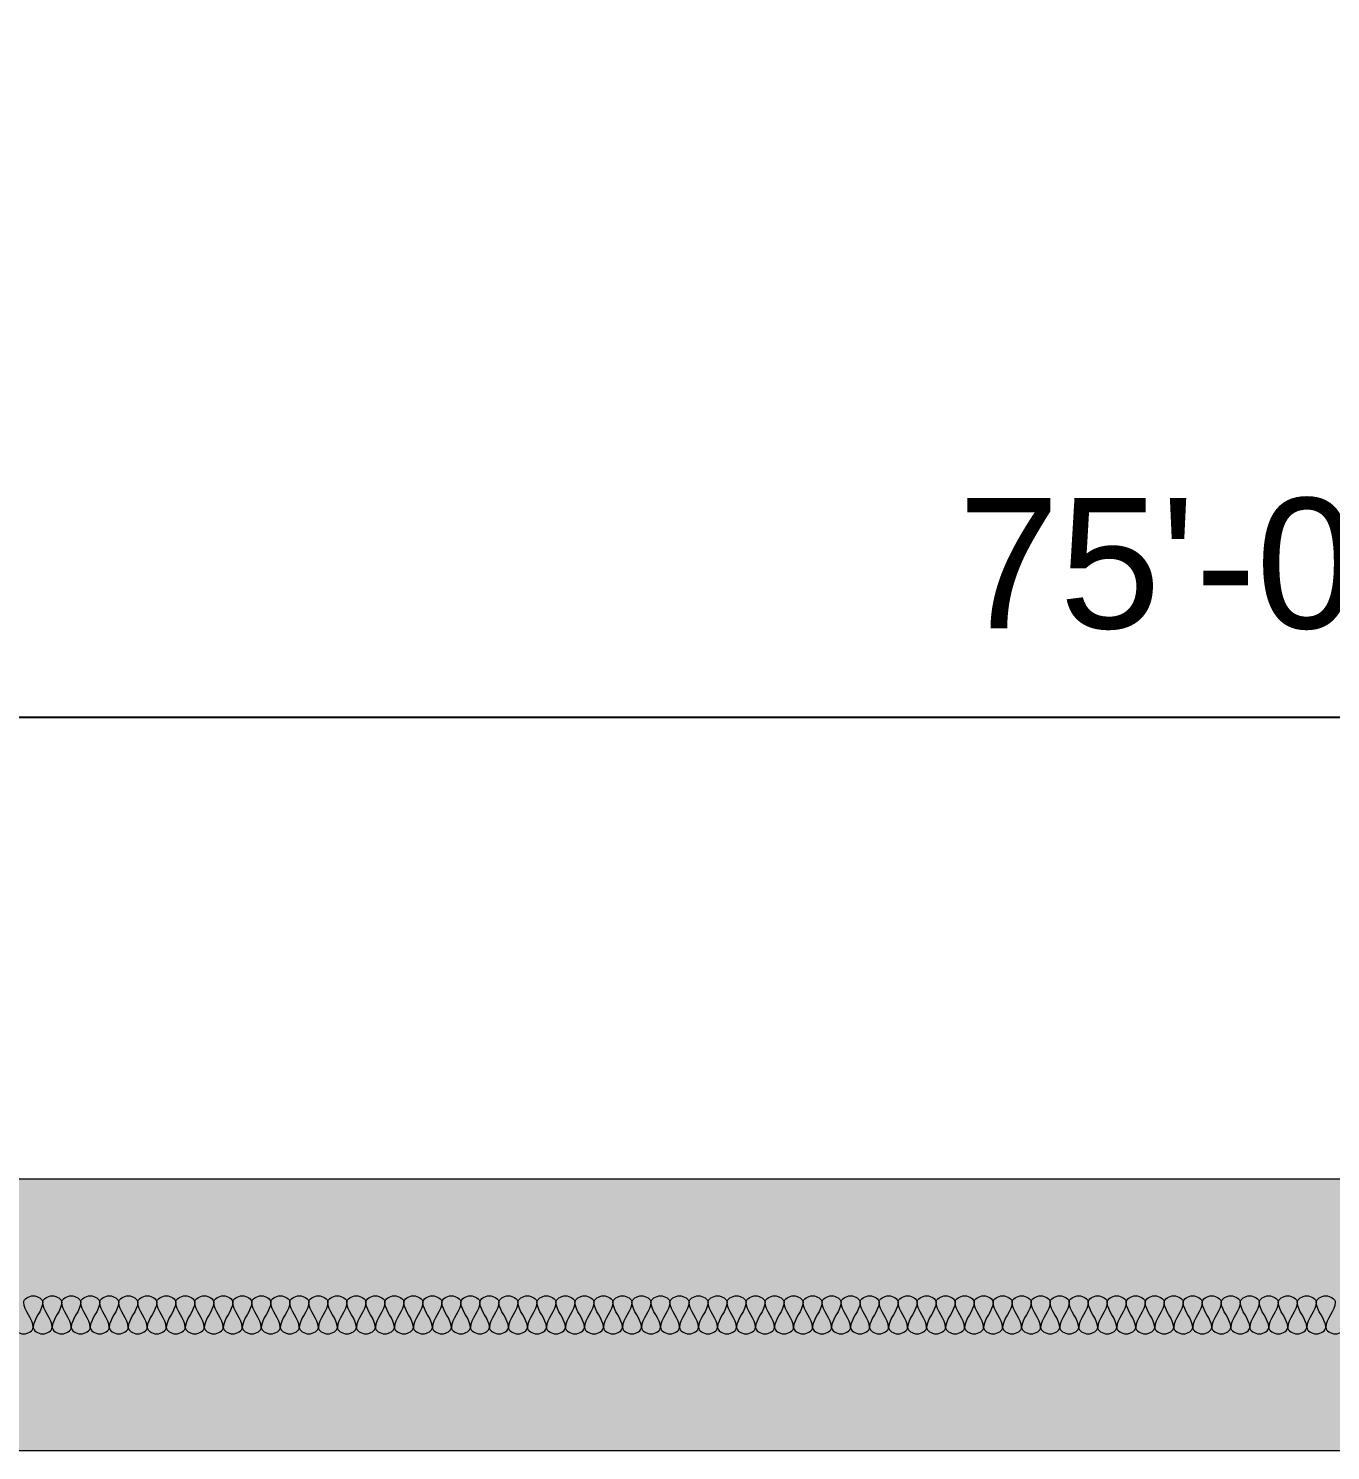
# Model space of a CAD drawing. Header units: inches. Extents: x 1913 to 24953, y -2945 to 1064.
# Drawn here: x 10994.5 to 11114.4, y 284 to 414.9 of the extents above; entities that cross this region are included whole.
import ezdxf

# ---------------------------------------------------------------- set-up
doc = ezdxf.new("R2010")
doc.units = ezdxf.units.IN
doc.header["$MEASUREMENT"] = 0
for name, color, linetype, lineweight in [('A-ANNO-DIMS', 211, 'Continuous', 9), ('A-DETL', 90, 'Continuous', 9), ('A-WALL', 113, 'Continuous', 13), ('A-WALL-PATT', 111, 'Continuous', 50)]:
    doc.layers.add(name, color=color, linetype=linetype, lineweight=lineweight)
doc.styles.add('Arial', font='arial.ttf', dxfattribs={"height": 12})
doc.dimstyles.new('Linear_-_3_32__Arial', dxfattribs={"dimscale": 12, "dimtxt": 12.243113, "dimasz": 1.333333, "dimexe": 1, "dimexo": 0.666667, "dimgap": 0.666667, "dimtad": 1, "dimdec": 5, "dimrnd": 0.03125, "dimzin": 1, "dimdsep": 46, "dimlunit": 4, "dimtxsty": 'Arial', "dimblk1": 'OBLIQUE', "dimblk2": 'OBLIQUE', "dimsah": 1, "dimcen": 0.09, "dimdle": 1, "dimazin": 0, "dimtfac": 1, "dimtdec": 4, "dimtix": 1, "dimtmove": 0, "dimatfit": 3, "dimfxl": 1, "dimtvp": 1, "dimtfill": 1, "dimfrac": 2, "dimtolj": 1, "dimtzin": 0, "dimarcsym": 2})

# ---------------------------------------------------------------- blocks, each defined once
blk = doc.blocks.new('_Oblique')
at = {"color": 0, "linetype": 'ByBlock', "lineweight": -2}
blk.add_line((-0.5, -0.5), (0.5, 0.5), dxfattribs=at)
blk = doc.blocks.new('*D207')
at = {"layer": 'A-ANNO-DIMS', "color": 0, "lineweight": -2, "transparency": 16777216}
for p, q in [((9811.46, 301.75), (9811.46, 544.37)), ((12115.46, 304.47), (12115.46, 544.37)), ((9799.46, 532.37), (12127.46, 532.37))]:
    blk.add_line(p, q, dxfattribs=at)
at = {"layer": 'Defpoints', "color": 0, "transparency": 16777216}
for p in [(12115.46, 532.37), (12115.46, 296.47), (9811.46, 293.75)]:
    blk.add_point(p, dxfattribs=at)
at = {"layer": 'A-ANNO-DIMS', "color": 0, "lineweight": -2, "transparency": 16777216, "xscale": 16, "yscale": 16, "zscale": 16, "rotation": 180}
blk.add_blockref('_Oblique', (9811.46, 532.37), dxfattribs=at)
at = {"layer": 'A-ANNO-DIMS', "color": 0, "lineweight": -2, "transparency": 16777216, "xscale": 16, "yscale": 16, "zscale": 16}
blk.add_blockref('_Oblique', (12115.46, 532.37), dxfattribs=at)
at = {"layer": 'A-ANNO-DIMS', "color": 0, "lineweight": 0, "transparency": 16777216, "insert": (10963.46, 546.5), "char_height": 12, "width": 73.4587, "attachment_point": 5, "style": 'Arial', "bg_fill": 3, "box_fill_scale": 1.25, "bg_fill_color": 256, "bg_fill_true_color": 13158600, "bg_fill_transparency": 0}
blk.add_mtext('\\A1;192\'-0"', dxfattribs=at)
blk = doc.blocks.new('*D267')
at = {"layer": 'A-ANNO-DIMS', "color": 0, "lineweight": -2, "transparency": 16777216}
for p, q in [((10975.46, 316.47), (10975.46, 470.45)), ((11263.46, 316.47), (11263.46, 470.45)), ((10963.46, 458.45), (11275.46, 458.45))]:
    blk.add_line(p, q, dxfattribs=at)
at = {"layer": 'Defpoints', "color": 0, "transparency": 16777216}
for p in [(11263.46, 458.45), (10975.46, 308.47), (11263.46, 308.47)]:
    blk.add_point(p, dxfattribs=at)
at = {"layer": 'A-ANNO-DIMS', "color": 0, "lineweight": -2, "transparency": 16777216, "xscale": 16, "yscale": 16, "zscale": 16, "rotation": 180}
blk.add_blockref('_Oblique', (10975.46, 458.45), dxfattribs=at)
at = {"layer": 'A-ANNO-DIMS', "color": 0, "lineweight": -2, "transparency": 16777216, "xscale": 16, "yscale": 16, "zscale": 16}
blk.add_blockref('_Oblique', (11263.46, 458.45), dxfattribs=at)
at = {"layer": 'A-ANNO-DIMS', "color": 0, "lineweight": 0, "transparency": 16777216, "insert": (11119.46, 472.57), "char_height": 12, "width": 51.3081, "attachment_point": 5, "style": 'Arial', "bg_fill": 3, "box_fill_scale": 1.25, "bg_fill_color": 256, "bg_fill_true_color": 13158600, "bg_fill_transparency": 0}
blk.add_mtext('\\A1;24\'-0"', dxfattribs=at)
blk = doc.blocks.new('*D290')
at = {"layer": 'A-ANNO-DIMS', "color": 0, "lineweight": -2, "transparency": 16777216}
for p, q in [((10651.46, 304.47), (10651.46, 363.48)), ((11551.46, 316.97), (11551.46, 363.48)), ((11563.46, 351.48), (10639.46, 351.48))]:
    blk.add_line(p, q, dxfattribs=at)
at = {"layer": 'Defpoints', "color": 0, "transparency": 16777216}
for p in [(10651.46, 351.48), (11551.46, 308.97), (10651.46, 296.47)]:
    blk.add_point(p, dxfattribs=at)
at = {"layer": 'A-ANNO-DIMS', "color": 0, "lineweight": -2, "transparency": 16777216, "xscale": 16, "yscale": 16, "zscale": 16, "rotation": 180}
blk.add_blockref('_Oblique', (10651.46, 351.48), dxfattribs=at)
at = {"layer": 'A-ANNO-DIMS', "color": 0, "lineweight": -2, "transparency": 16777216, "xscale": 16, "yscale": 16, "zscale": 16}
blk.add_blockref('_Oblique', (11551.46, 351.48), dxfattribs=at)
at = {"layer": 'A-ANNO-DIMS', "color": 0, "lineweight": 0, "transparency": 16777216, "insert": (11101.46, 365.6), "char_height": 12, "width": 62.3834, "attachment_point": 5, "style": 'Arial', "bg_fill": 3, "box_fill_scale": 1.25, "bg_fill_color": 256, "bg_fill_true_color": 13158600, "bg_fill_transparency": 0}
blk.add_mtext('\\A1;75\'-0"', dxfattribs=at)

msp = doc.modelspace()

# ---------------------------------------------------------------- hatches: boundary and pattern name
at = {"layer": 'A-WALL-PATT', "lineweight": 0}
h = msp.add_hatch(dxfattribs=at)
h.set_pattern_fill('FP_1', color=256, angle=90, style=0, pattern_type=2)
h.set_pattern_definition([(140, (10185.814, -571.127), (3.213, 36.72335), [3.84, -42.24]), (85, (10185.814, -571.127), (-38.51274, -7.1044), [3.072, -33.792]), (190.451, (10186.08, -568.067), (-35.29956, 29.62024), [3.263, -35.898]), (136.184, (10175.574, -571.127), (8.4752, 54.6425), [5.76, -63.36]), (186.636, (10176.28, -566.573), (-49.8752, 47.854), [4.895, -53.848]), (81.184, (10175.574, -571.127), (-49.8749, 47.8553), [4.608, -50.688]), (111, (10178.134, -566.007), (20.614, 30.56126), [3.84, -42.24]), (56, (10178.134, -566.007), (-37.1283, 12.4577), [3.072, -33.792]), (161.451, (10179.85, -563.46), (-16.5135, 43.02), [3.263, -35.898]), (127.5, (10185.814, -571.127), (-17.04428, 0.6228), [1.69, -31.693, 1.69, -32.614, -33.92]), (127.5, (10185.814, -571.127), (-17.04428, 0.6228), [-67.686, 1.69, -32.23]), (97.5, (10185.814, -571.127), (-20.19387, 13.4694), [1.69, -17.869, 1.69, -30.925, -12.928]), (97.5, (10185.814, -571.127), (-20.19387, 13.4694), [-52.173, 1.69, -11.238]), (57.5, (10185.814, -582.545), (1.15522, 27.33168), [1.69, -11.11, 1.69, -38.246, -52.992]), (57.5, (10185.814, -582.545), (1.15522, 27.33168), [-52.736, 1.69, -51.302]), (47.5, (10185.814, -587.665), (-5.12498, 29.85903), [1.69, -14.95, 1.69, -24.832, -37.632]), (47.5, (10185.814, -587.665), (-5.12498, 29.85903), [-43.162, 1.69, -35.942])])
h.paths.add_polyline_path([(10651.461831, 283.974416), (10651.461831, 308.974416), (10663.961831, 308.974416), (11575.461831, 308.974416), (11575.461831, 283.974416), (10661.461831, 283.974416)], flags=0)
h.paths.add_polyline_path([(9823.961831, 283.974416), (9823.961831, 308.974416), (10615.461831, 308.974416), (10615.461831, 283.974416)], flags=0)

# ---------------------------------------------------------------- linework, layer by layer
at = {"layer": 'A-DETL', "lineweight": 0}
for points in [[(10994.086831, 297.641083), (10994.086831, 297.916069), (10994.961831, 298.532764), (10995.836831, 297.916069), (10995.836831, 297.641083)], [(10994.961831, 295.30775), (10994.961831, 296.109465), (10994.086831, 296.839368), (10994.086831, 297.641083)], [(10995.836831, 297.641083), (10995.836831, 296.839368), (10994.961831, 296.109465), (10994.961831, 295.30775)], [(10995.836831, 297.641083), (10995.836831, 297.916069), (10996.711831, 298.532764), (10997.586831, 297.916069), (10997.586831, 297.641083)], [(10996.711831, 295.30775), (10996.711831, 296.109465), (10995.836831, 296.839368), (10995.836831, 297.641083)], [(10997.586831, 297.641083), (10997.586831, 296.839368), (10996.711831, 296.109465), (10996.711831, 295.30775)], [(10997.586831, 297.641083), (10997.586831, 297.916069), (10998.461831, 298.532764), (10999.336831, 297.916069), (10999.336831, 297.641083)], [(10998.461831, 295.30775), (10998.461831, 296.109465), (10997.586831, 296.839368), (10997.586831, 297.641083)], [(10999.336831, 297.641083), (10999.336831, 296.839368), (10998.461831, 296.109465), (10998.461831, 295.30775)], [(10999.336831, 297.641083), (10999.336831, 297.916069), (11000.211831, 298.532764), (11001.086831, 297.916069), (11001.086831, 297.641083)], [(11000.211831, 295.30775), (11000.211831, 296.109465), (10999.336831, 296.839368), (10999.336831, 297.641083)], [(11001.086831, 297.641083), (11001.086831, 296.839368), (11000.211831, 296.109465), (11000.211831, 295.30775)], [(11001.086831, 297.641083), (11001.086831, 297.916069), (11001.961831, 298.532764), (11002.836831, 297.916069), (11002.836831, 297.641083)], [(11001.961831, 295.30775), (11001.961831, 296.109465), (11001.086831, 296.839368), (11001.086831, 297.641083)], [(11002.836831, 297.641083), (11002.836831, 296.839368), (11001.961831, 296.109465), (11001.961831, 295.30775)], [(11002.836831, 297.641083), (11002.836831, 297.916069), (11003.711831, 298.532764), (11004.586831, 297.916069), (11004.586831, 297.641083)], [(11003.711831, 295.30775), (11003.711831, 296.109465), (11002.836831, 296.839368), (11002.836831, 297.641083)], [(11004.586831, 297.641083), (11004.586831, 296.839368), (11003.711831, 296.109465), (11003.711831, 295.30775)], [(11004.586831, 297.641083), (11004.586831, 297.916069), (11005.461831, 298.532764), (11006.336831, 297.916069), (11006.336831, 297.641083)], [(11005.461831, 295.30775), (11005.461831, 296.109465), (11004.586831, 296.839368), (11004.586831, 297.641083)], [(11006.336831, 297.641083), (11006.336831, 296.839368), (11005.461831, 296.109465), (11005.461831, 295.30775)], [(11006.336831, 297.641083), (11006.336831, 297.916069), (11007.211831, 298.532764), (11008.086831, 297.916069), (11008.086831, 297.641083)], [(11007.211831, 295.30775), (11007.211831, 296.109465), (11006.336831, 296.839368), (11006.336831, 297.641083)], [(11008.086831, 297.641083), (11008.086831, 296.839368), (11007.211831, 296.109465), (11007.211831, 295.30775)], [(11008.086831, 297.641083), (11008.086831, 297.916069), (11008.961831, 298.532764), (11009.836831, 297.916069), (11009.836831, 297.641083)], [(11008.961831, 295.30775), (11008.961831, 296.109465), (11008.086831, 296.839368), (11008.086831, 297.641083)], [(11009.836831, 297.641083), (11009.836831, 296.839368), (11008.961831, 296.109465), (11008.961831, 295.30775)], [(11009.836831, 297.641083), (11009.836831, 297.916069), (11010.711831, 298.532764), (11011.586831, 297.916069), (11011.586831, 297.641083)], [(11010.711831, 295.30775), (11010.711831, 296.109465), (11009.836831, 296.839368), (11009.836831, 297.641083)], [(11011.586831, 297.641083), (11011.586831, 296.839368), (11010.711831, 296.109465), (11010.711831, 295.30775)], [(11011.586831, 297.641083), (11011.586831, 297.916069), (11012.461831, 298.532764), (11013.336831, 297.916069), (11013.336831, 297.641083)], [(11012.461831, 295.30775), (11012.461831, 296.109465), (11011.586831, 296.839368), (11011.586831, 297.641083)], [(11013.336831, 297.641083), (11013.336831, 296.839368), (11012.461831, 296.109465), (11012.461831, 295.30775)], [(11013.336831, 297.641083), (11013.336831, 297.916069), (11014.211831, 298.532764), (11015.086831, 297.916069), (11015.086831, 297.641083)], [(11014.211831, 295.30775), (11014.211831, 296.109465), (11013.336831, 296.839368), (11013.336831, 297.641083)], [(11015.086831, 297.641083), (11015.086831, 296.839368), (11014.211831, 296.109465), (11014.211831, 295.30775)], [(11015.086831, 297.641083), (11015.086831, 297.916069), (11015.961831, 298.532764), (11016.836831, 297.916069), (11016.836831, 297.641083)], [(11015.961831, 295.30775), (11015.961831, 296.109465), (11015.086831, 296.839368), (11015.086831, 297.641083)], [(11016.836831, 297.641083), (11016.836831, 296.839368), (11015.961831, 296.109465), (11015.961831, 295.30775)], [(11016.836831, 297.641083), (11016.836831, 297.916069), (11017.711831, 298.532764), (11018.586831, 297.916069), (11018.586831, 297.641083)], [(11017.711831, 295.30775), (11017.711831, 296.109465), (11016.836831, 296.839368), (11016.836831, 297.641083)], [(11018.586831, 297.641083), (11018.586831, 296.839368), (11017.711831, 296.109465), (11017.711831, 295.30775)], [(11018.586831, 297.641083), (11018.586831, 297.916069), (11019.461831, 298.532764), (11020.336831, 297.916069), (11020.336831, 297.641083)], [(11019.461831, 295.30775), (11019.461831, 296.109465), (11018.586831, 296.839368), (11018.586831, 297.641083)], [(11020.336831, 297.641083), (11020.336831, 296.839368), (11019.461831, 296.109465), (11019.461831, 295.30775)], [(11020.336831, 297.641083), (11020.336831, 297.916069), (11021.211831, 298.532764), (11022.086831, 297.916069), (11022.086831, 297.641083)], [(11021.211831, 295.30775), (11021.211831, 296.109465), (11020.336831, 296.839368), (11020.336831, 297.641083)], [(11022.086831, 297.641083), (11022.086831, 296.839368), (11021.211831, 296.109465), (11021.211831, 295.30775)], [(11022.086831, 297.641083), (11022.086831, 297.916069), (11022.961831, 298.532764), (11023.836831, 297.916069), (11023.836831, 297.641083)], [(11022.961831, 295.30775), (11022.961831, 296.109465), (11022.086831, 296.839368), (11022.086831, 297.641083)], [(11023.836831, 297.641083), (11023.836831, 296.839368), (11022.961831, 296.109465), (11022.961831, 295.30775)], [(11023.836831, 297.641083), (11023.836831, 297.916069), (11024.711831, 298.532764), (11025.586831, 297.916069), (11025.586831, 297.641083)], [(11024.711831, 295.30775), (11024.711831, 296.109465), (11023.836831, 296.839368), (11023.836831, 297.641083)], [(11025.586831, 297.641083), (11025.586831, 296.839368), (11024.711831, 296.109465), (11024.711831, 295.30775)], [(11025.586831, 297.641083), (11025.586831, 297.916069), (11026.461831, 298.532764), (11027.336831, 297.916069), (11027.336831, 297.641083)], [(11026.461831, 295.30775), (11026.461831, 296.109465), (11025.586831, 296.839368), (11025.586831, 297.641083)], [(11027.336831, 297.641083), (11027.336831, 296.839368), (11026.461831, 296.109465), (11026.461831, 295.30775)], [(11027.336831, 297.641083), (11027.336831, 297.916069), (11028.211831, 298.532764), (11029.086831, 297.916069), (11029.086831, 297.641083)], [(11028.211831, 295.30775), (11028.211831, 296.109465), (11027.336831, 296.839368), (11027.336831, 297.641083)], [(11029.086831, 297.641083), (11029.086831, 296.839368), (11028.211831, 296.109465), (11028.211831, 295.30775)], [(11029.086831, 297.641083), (11029.086831, 297.916069), (11029.961831, 298.532764), (11030.836831, 297.916069), (11030.836831, 297.641083)], [(11029.961831, 295.30775), (11029.961831, 296.109465), (11029.086831, 296.839368), (11029.086831, 297.641083)], [(11030.836831, 297.641083), (11030.836831, 296.839368), (11029.961831, 296.109465), (11029.961831, 295.30775)], [(11030.836831, 297.641083), (11030.836831, 297.916069), (11031.711831, 298.532764), (11032.586831, 297.916069), (11032.586831, 297.641083)], [(11031.711831, 295.30775), (11031.711831, 296.109465), (11030.836831, 296.839368), (11030.836831, 297.641083)], [(11032.586831, 297.641083), (11032.586831, 296.839368), (11031.711831, 296.109465), (11031.711831, 295.30775)], [(11032.586831, 297.641083), (11032.586831, 297.916069), (11033.461831, 298.532764), (11034.336831, 297.916069), (11034.336831, 297.641083)], [(11033.461831, 295.30775), (11033.461831, 296.109465), (11032.586831, 296.839368), (11032.586831, 297.641083)], [(11034.336831, 297.641083), (11034.336831, 296.839368), (11033.461831, 296.109465), (11033.461831, 295.30775)], [(11034.336831, 297.641083), (11034.336831, 297.916069), (11035.211831, 298.532764), (11036.086831, 297.916069), (11036.086831, 297.641083)], [(11035.211831, 295.30775), (11035.211831, 296.109465), (11034.336831, 296.839368), (11034.336831, 297.641083)], [(11036.086831, 297.641083), (11036.086831, 296.839368), (11035.211831, 296.109465), (11035.211831, 295.30775)], [(11036.086831, 297.641083), (11036.086831, 297.916069), (11036.961831, 298.532764), (11037.836831, 297.916069), (11037.836831, 297.641083)], [(11036.961831, 295.30775), (11036.961831, 296.109465), (11036.086831, 296.839368), (11036.086831, 297.641083)], [(11037.836831, 297.641083), (11037.836831, 296.839368), (11036.961831, 296.109465), (11036.961831, 295.30775)], [(11037.836831, 297.641083), (11037.836831, 297.916069), (11038.711831, 298.532764), (11039.586831, 297.916069), (11039.586831, 297.641083)], [(11038.711831, 295.30775), (11038.711831, 296.109465), (11037.836831, 296.839368), (11037.836831, 297.641083)], [(11039.586831, 297.641083), (11039.586831, 296.839368), (11038.711831, 296.109465), (11038.711831, 295.30775)], [(11039.586831, 297.641083), (11039.586831, 297.916069), (11040.461831, 298.532764), (11041.336831, 297.916069), (11041.336831, 297.641083)], [(11040.461831, 295.30775), (11040.461831, 296.109465), (11039.586831, 296.839368), (11039.586831, 297.641083)], [(11041.336831, 297.641083), (11041.336831, 296.839368), (11040.461831, 296.109465), (11040.461831, 295.30775)], [(11041.336831, 297.641083), (11041.336831, 297.916069), (11042.211831, 298.532764), (11043.086831, 297.916069), (11043.086831, 297.641083)], [(11042.211831, 295.30775), (11042.211831, 296.109465), (11041.336831, 296.839368), (11041.336831, 297.641083)], [(11043.086831, 297.641083), (11043.086831, 296.839368), (11042.211831, 296.109465), (11042.211831, 295.30775)], [(11043.086831, 297.641083), (11043.086831, 297.916069), (11043.961831, 298.532764), (11044.836831, 297.916069), (11044.836831, 297.641083)], [(11043.961831, 295.30775), (11043.961831, 296.109465), (11043.086831, 296.839368), (11043.086831, 297.641083)], [(11044.836831, 297.641083), (11044.836831, 296.839368), (11043.961831, 296.109465), (11043.961831, 295.30775)], [(11044.836831, 297.641083), (11044.836831, 297.916069), (11045.711831, 298.532764), (11046.586831, 297.916069), (11046.586831, 297.641083)], [(11045.711831, 295.30775), (11045.711831, 296.109465), (11044.836831, 296.839368), (11044.836831, 297.641083)], [(11046.586831, 297.641083), (11046.586831, 296.839368), (11045.711831, 296.109465), (11045.711831, 295.30775)], [(11046.586831, 297.641083), (11046.586831, 297.916069), (11047.461831, 298.532764), (11048.336831, 297.916069), (11048.336831, 297.641083)], [(11047.461831, 295.30775), (11047.461831, 296.109465), (11046.586831, 296.839368), (11046.586831, 297.641083)], [(11048.336831, 297.641083), (11048.336831, 296.839368), (11047.461831, 296.109465), (11047.461831, 295.30775)], [(11048.336831, 297.641083), (11048.336831, 297.916069), (11049.211831, 298.532764), (11050.086831, 297.916069), (11050.086831, 297.641083)], [(11049.211831, 295.30775), (11049.211831, 296.109465), (11048.336831, 296.839368), (11048.336831, 297.641083)], [(11050.086831, 297.641083), (11050.086831, 296.839368), (11049.211831, 296.109465), (11049.211831, 295.30775)], [(11050.086831, 297.641083), (11050.086831, 297.916069), (11050.961831, 298.532764), (11051.836831, 297.916069), (11051.836831, 297.641083)], [(11050.961831, 295.30775), (11050.961831, 296.109465), (11050.086831, 296.839368), (11050.086831, 297.641083)], [(11051.836831, 297.641083), (11051.836831, 296.839368), (11050.961831, 296.109465), (11050.961831, 295.30775)], [(11051.836831, 297.641083), (11051.836831, 297.916069), (11052.711831, 298.532764), (11053.586831, 297.916069), (11053.586831, 297.641083)], [(11052.711831, 295.30775), (11052.711831, 296.109465), (11051.836831, 296.839368), (11051.836831, 297.641083)], [(11053.586831, 297.641083), (11053.586831, 296.839368), (11052.711831, 296.109465), (11052.711831, 295.30775)], [(11053.586831, 297.641083), (11053.586831, 297.916069), (11054.461831, 298.532764), (11055.336831, 297.916069), (11055.336831, 297.641083)], [(11054.461831, 295.30775), (11054.461831, 296.109465), (11053.586831, 296.839368), (11053.586831, 297.641083)], [(11055.336831, 297.641083), (11055.336831, 296.839368), (11054.461831, 296.109465), (11054.461831, 295.30775)], [(11055.336831, 297.641083), (11055.336831, 297.916069), (11056.211831, 298.532764), (11057.086831, 297.916069), (11057.086831, 297.641083)], [(11056.211831, 295.30775), (11056.211831, 296.109465), (11055.336831, 296.839368), (11055.336831, 297.641083)], [(11057.086831, 297.641083), (11057.086831, 296.839368), (11056.211831, 296.109465), (11056.211831, 295.30775)], [(11057.086831, 297.641083), (11057.086831, 297.916069), (11057.961831, 298.532764), (11058.836831, 297.916069), (11058.836831, 297.641083)], [(11057.961831, 295.30775), (11057.961831, 296.109465), (11057.086831, 296.839368), (11057.086831, 297.641083)], [(11058.836831, 297.641083), (11058.836831, 296.839368), (11057.961831, 296.109465), (11057.961831, 295.30775)], [(11058.836831, 297.641083), (11058.836831, 297.916069), (11059.711831, 298.532764), (11060.586831, 297.916069), (11060.586831, 297.641083)], [(11059.711831, 295.30775), (11059.711831, 296.109465), (11058.836831, 296.839368), (11058.836831, 297.641083)], [(11060.586831, 297.641083), (11060.586831, 296.839368), (11059.711831, 296.109465), (11059.711831, 295.30775)], [(11060.586831, 297.641083), (11060.586831, 297.916069), (11061.461831, 298.532764), (11062.336831, 297.916069), (11062.336831, 297.641083)], [(11061.461831, 295.30775), (11061.461831, 296.109465), (11060.586831, 296.839368), (11060.586831, 297.641083)], [(11062.336831, 297.641083), (11062.336831, 296.839368), (11061.461831, 296.109465), (11061.461831, 295.30775)], [(11062.336831, 297.641083), (11062.336831, 297.916069), (11063.211831, 298.532764), (11064.086831, 297.916069), (11064.086831, 297.641083)], [(11063.211831, 295.30775), (11063.211831, 296.109465), (11062.336831, 296.839368), (11062.336831, 297.641083)], [(11064.086831, 297.641083), (11064.086831, 296.839368), (11063.211831, 296.109465), (11063.211831, 295.30775)], [(11064.086831, 297.641083), (11064.086831, 297.916069), (11064.961831, 298.532764), (11065.836831, 297.916069), (11065.836831, 297.641083)], [(11064.961831, 295.30775), (11064.961831, 296.109465), (11064.086831, 296.839368), (11064.086831, 297.641083)], [(11065.836831, 297.641083), (11065.836831, 296.839368), (11064.961831, 296.109465), (11064.961831, 295.30775)], [(11065.836831, 297.641083), (11065.836831, 297.916069), (11066.711831, 298.532764), (11067.586831, 297.916069), (11067.586831, 297.641083)], [(11066.711831, 295.30775), (11066.711831, 296.109465), (11065.836831, 296.839368), (11065.836831, 297.641083)], [(11067.586831, 297.641083), (11067.586831, 296.839368), (11066.711831, 296.109465), (11066.711831, 295.30775)], [(11067.586831, 297.641083), (11067.586831, 297.916069), (11068.461831, 298.532764), (11069.336831, 297.916069), (11069.336831, 297.641083)], [(11068.461831, 295.30775), (11068.461831, 296.109465), (11067.586831, 296.839368), (11067.586831, 297.641083)], [(11069.336831, 297.641083), (11069.336831, 296.839368), (11068.461831, 296.109465), (11068.461831, 295.30775)], [(11069.336831, 297.641083), (11069.336831, 297.916069), (11070.211831, 298.532764), (11071.086831, 297.916069), (11071.086831, 297.641083)], [(11070.211831, 295.30775), (11070.211831, 296.109465), (11069.336831, 296.839368), (11069.336831, 297.641083)], [(11071.086831, 297.641083), (11071.086831, 296.839368), (11070.211831, 296.109465), (11070.211831, 295.30775)], [(11071.086831, 297.641083), (11071.086831, 297.916069), (11071.961831, 298.532764), (11072.836831, 297.916069), (11072.836831, 297.641083)], [(11071.961831, 295.30775), (11071.961831, 296.109465), (11071.086831, 296.839368), (11071.086831, 297.641083)], [(11072.836831, 297.641083), (11072.836831, 296.839368), (11071.961831, 296.109465), (11071.961831, 295.30775)], [(11072.836831, 297.641083), (11072.836831, 297.916069), (11073.711831, 298.532764), (11074.586831, 297.916069), (11074.586831, 297.641083)], [(11073.711831, 295.30775), (11073.711831, 296.109465), (11072.836831, 296.839368), (11072.836831, 297.641083)], [(11074.586831, 297.641083), (11074.586831, 296.839368), (11073.711831, 296.109465), (11073.711831, 295.30775)], [(11074.586831, 297.641083), (11074.586831, 297.916069), (11075.461831, 298.532764), (11076.336831, 297.916069), (11076.336831, 297.641083)], [(11075.461831, 295.30775), (11075.461831, 296.109465), (11074.586831, 296.839368), (11074.586831, 297.641083)], [(11076.336831, 297.641083), (11076.336831, 296.839368), (11075.461831, 296.109465), (11075.461831, 295.30775)], [(11076.336831, 297.641083), (11076.336831, 297.916069), (11077.211831, 298.532764), (11078.086831, 297.916069), (11078.086831, 297.641083)], [(11077.211831, 295.30775), (11077.211831, 296.109465), (11076.336831, 296.839368), (11076.336831, 297.641083)], [(11078.086831, 297.641083), (11078.086831, 296.839368), (11077.211831, 296.109465), (11077.211831, 295.30775)], [(11078.086831, 297.641083), (11078.086831, 297.916069), (11078.961831, 298.532764), (11079.836831, 297.916069), (11079.836831, 297.641083)], [(11078.961831, 295.30775), (11078.961831, 296.109465), (11078.086831, 296.839368), (11078.086831, 297.641083)], [(11079.836831, 297.641083), (11079.836831, 296.839368), (11078.961831, 296.109465), (11078.961831, 295.30775)], [(11079.836831, 297.641083), (11079.836831, 297.916069), (11080.711831, 298.532764), (11081.586831, 297.916069), (11081.586831, 297.641083)], [(11080.711831, 295.30775), (11080.711831, 296.109465), (11079.836831, 296.839368), (11079.836831, 297.641083)], [(11081.586831, 297.641083), (11081.586831, 296.839368), (11080.711831, 296.109465), (11080.711831, 295.30775)], [(11081.586831, 297.641083), (11081.586831, 297.916069), (11082.461831, 298.532764), (11083.336831, 297.916069), (11083.336831, 297.641083)], [(11082.461831, 295.30775), (11082.461831, 296.109465), (11081.586831, 296.839368), (11081.586831, 297.641083)], [(11083.336831, 297.641083), (11083.336831, 296.839368), (11082.461831, 296.109465), (11082.461831, 295.30775)], [(11083.336831, 297.641083), (11083.336831, 297.916069), (11084.211831, 298.532764), (11085.086831, 297.916069), (11085.086831, 297.641083)], [(11084.211831, 295.30775), (11084.211831, 296.109465), (11083.336831, 296.839368), (11083.336831, 297.641083)], [(11085.086831, 297.641083), (11085.086831, 296.839368), (11084.211831, 296.109465), (11084.211831, 295.30775)], [(11085.086831, 297.641083), (11085.086831, 297.916069), (11085.961831, 298.532764), (11086.836831, 297.916069), (11086.836831, 297.641083)], [(11085.961831, 295.30775), (11085.961831, 296.109465), (11085.086831, 296.839368), (11085.086831, 297.641083)], [(11086.836831, 297.641083), (11086.836831, 296.839368), (11085.961831, 296.109465), (11085.961831, 295.30775)], [(11086.836831, 297.641083), (11086.836831, 297.916069), (11087.711831, 298.532764), (11088.586831, 297.916069), (11088.586831, 297.641083)], [(11087.711831, 295.30775), (11087.711831, 296.109465), (11086.836831, 296.839368), (11086.836831, 297.641083)], [(11088.586831, 297.641083), (11088.586831, 296.839368), (11087.711831, 296.109465), (11087.711831, 295.30775)], [(11088.586831, 297.641083), (11088.586831, 297.916069), (11089.461831, 298.532764), (11090.336831, 297.916069), (11090.336831, 297.641083)], [(11089.461831, 295.30775), (11089.461831, 296.109465), (11088.586831, 296.839368), (11088.586831, 297.641083)], [(11090.336831, 297.641083), (11090.336831, 296.839368), (11089.461831, 296.109465), (11089.461831, 295.30775)], [(11090.336831, 297.641083), (11090.336831, 297.916069), (11091.211831, 298.532764), (11092.086831, 297.916069), (11092.086831, 297.641083)], [(11091.211831, 295.30775), (11091.211831, 296.109465), (11090.336831, 296.839368), (11090.336831, 297.641083)], [(11092.086831, 297.641083), (11092.086831, 296.839368), (11091.211831, 296.109465), (11091.211831, 295.30775)], [(11092.086831, 297.641083), (11092.086831, 297.916069), (11092.961831, 298.532764), (11093.836831, 297.916069), (11093.836831, 297.641083)], [(11092.961831, 295.30775), (11092.961831, 296.109465), (11092.086831, 296.839368), (11092.086831, 297.641083)], [(11093.836831, 297.641083), (11093.836831, 296.839368), (11092.961831, 296.109465), (11092.961831, 295.30775)], [(11093.836831, 297.641083), (11093.836831, 297.916069), (11094.711831, 298.532764), (11095.586831, 297.916069), (11095.586831, 297.641083)], [(11094.711831, 295.30775), (11094.711831, 296.109465), (11093.836831, 296.839368), (11093.836831, 297.641083)], [(11095.586831, 297.641083), (11095.586831, 296.839368), (11094.711831, 296.109465), (11094.711831, 295.30775)], [(11095.586831, 297.641083), (11095.586831, 297.916069), (11096.461831, 298.532764), (11097.336831, 297.916069), (11097.336831, 297.641083)], [(11096.461831, 295.30775), (11096.461831, 296.109465), (11095.586831, 296.839368), (11095.586831, 297.641083)], [(11097.336831, 297.641083), (11097.336831, 296.839368), (11096.461831, 296.109465), (11096.461831, 295.30775)], [(11097.336831, 297.641083), (11097.336831, 297.916069), (11098.211831, 298.532764), (11099.086831, 297.916069), (11099.086831, 297.641083)], [(11098.211831, 295.30775), (11098.211831, 296.109465), (11097.336831, 296.839368), (11097.336831, 297.641083)], [(11099.086831, 297.641083), (11099.086831, 296.839368), (11098.211831, 296.109465), (11098.211831, 295.30775)], [(11099.086831, 297.641083), (11099.086831, 297.916069), (11099.961831, 298.532764), (11100.836831, 297.916069), (11100.836831, 297.641083)], [(11099.961831, 295.30775), (11099.961831, 296.109465), (11099.086831, 296.839368), (11099.086831, 297.641083)], [(11100.836831, 297.641083), (11100.836831, 296.839368), (11099.961831, 296.109465), (11099.961831, 295.30775)], [(11100.836831, 297.641083), (11100.836831, 297.916069), (11101.711831, 298.532764), (11102.586831, 297.916069), (11102.586831, 297.641083)], [(11101.711831, 295.30775), (11101.711831, 296.109465), (11100.836831, 296.839368), (11100.836831, 297.641083)], [(11102.586831, 297.641083), (11102.586831, 296.839368), (11101.711831, 296.109465), (11101.711831, 295.30775)], [(11102.586831, 297.641083), (11102.586831, 297.916069), (11103.461831, 298.532764), (11104.336831, 297.916069), (11104.336831, 297.641083)], [(11103.461831, 295.30775), (11103.461831, 296.109465), (11102.586831, 296.839368), (11102.586831, 297.641083)], [(11104.336831, 297.641083), (11104.336831, 296.839368), (11103.461831, 296.109465), (11103.461831, 295.30775)], [(11104.336831, 297.641083), (11104.336831, 297.916069), (11105.211831, 298.532764), (11106.086831, 297.916069), (11106.086831, 297.641083)], [(11105.211831, 295.30775), (11105.211831, 296.109465), (11104.336831, 296.839368), (11104.336831, 297.641083)], [(11106.086831, 297.641083), (11106.086831, 296.839368), (11105.211831, 296.109465), (11105.211831, 295.30775)], [(11106.086831, 297.641083), (11106.086831, 297.916069), (11106.961831, 298.532764), (11107.836831, 297.916069), (11107.836831, 297.641083)], [(11106.961831, 295.30775), (11106.961831, 296.109465), (11106.086831, 296.839368), (11106.086831, 297.641083)], [(11107.836831, 297.641083), (11107.836831, 296.839368), (11106.961831, 296.109465), (11106.961831, 295.30775)], [(11107.836831, 297.641083), (11107.836831, 297.916069), (11108.711831, 298.532764), (11109.586831, 297.916069), (11109.586831, 297.641083)], [(11108.711831, 295.30775), (11108.711831, 296.109465), (11107.836831, 296.839368), (11107.836831, 297.641083)], [(11109.586831, 297.641083), (11109.586831, 296.839368), (11108.711831, 296.109465), (11108.711831, 295.30775)], [(11109.586831, 297.641083), (11109.586831, 297.916069), (11110.461831, 298.532764), (11111.336831, 297.916069), (11111.336831, 297.641083)], [(11110.461831, 295.30775), (11110.461831, 296.109465), (11109.586831, 296.839368), (11109.586831, 297.641083)], [(11111.336831, 297.641083), (11111.336831, 296.839368), (11110.461831, 296.109465), (11110.461831, 295.30775)], [(11111.336831, 297.641083), (11111.336831, 297.916069), (11112.211831, 298.532764), (11113.086831, 297.916069), (11113.086831, 297.641083)], [(11112.211831, 295.30775), (11112.211831, 296.109465), (11111.336831, 296.839368), (11111.336831, 297.641083)], [(11113.086831, 297.641083), (11113.086831, 296.839368), (11112.211831, 296.109465), (11112.211831, 295.30775)], [(11113.086831, 297.641083), (11113.086831, 297.916069), (11113.961831, 298.532764), (11114.836831, 297.916069), (11114.836831, 297.641083)], [(11113.961831, 295.30775), (11113.961831, 296.109465), (11113.086831, 296.839368), (11113.086831, 297.641083)], [(11114.836831, 297.641083), (11114.836831, 296.839368), (11113.961831, 296.109465), (11113.961831, 295.30775)], [(10993.211831, 295.30775), (10993.211831, 295.032764), (10994.086831, 294.416069), (10994.961831, 295.032764), (10994.961831, 295.30775)], [(10994.961831, 295.30775), (10994.961831, 295.032764), (10995.836831, 294.416069), (10996.711831, 295.032764), (10996.711831, 295.30775)], [(10996.711831, 295.30775), (10996.711831, 295.032764), (10997.586831, 294.416069), (10998.461831, 295.032764), (10998.461831, 295.30775)], [(10998.461831, 295.30775), (10998.461831, 295.032764), (10999.336831, 294.416069), (11000.211831, 295.032764), (11000.211831, 295.30775)], [(11000.211831, 295.30775), (11000.211831, 295.032764), (11001.086831, 294.416069), (11001.961831, 295.032764), (11001.961831, 295.30775)], [(11001.961831, 295.30775), (11001.961831, 295.032764), (11002.836831, 294.416069), (11003.711831, 295.032764), (11003.711831, 295.30775)], [(11003.711831, 295.30775), (11003.711831, 295.032764), (11004.586831, 294.416069), (11005.461831, 295.032764), (11005.461831, 295.30775)], [(11005.461831, 295.30775), (11005.461831, 295.032764), (11006.336831, 294.416069), (11007.211831, 295.032764), (11007.211831, 295.30775)], [(11007.211831, 295.30775), (11007.211831, 295.032764), (11008.086831, 294.416069), (11008.961831, 295.032764), (11008.961831, 295.30775)], [(11008.961831, 295.30775), (11008.961831, 295.032764), (11009.836831, 294.416069), (11010.711831, 295.032764), (11010.711831, 295.30775)], [(11010.711831, 295.30775), (11010.711831, 295.032764), (11011.586831, 294.416069), (11012.461831, 295.032764), (11012.461831, 295.30775)], [(11012.461831, 295.30775), (11012.461831, 295.032764), (11013.336831, 294.416069), (11014.211831, 295.032764), (11014.211831, 295.30775)], [(11014.211831, 295.30775), (11014.211831, 295.032764), (11015.086831, 294.416069), (11015.961831, 295.032764), (11015.961831, 295.30775)], [(11015.961831, 295.30775), (11015.961831, 295.032764), (11016.836831, 294.416069), (11017.711831, 295.032764), (11017.711831, 295.30775)], [(11017.711831, 295.30775), (11017.711831, 295.032764), (11018.586831, 294.416069), (11019.461831, 295.032764), (11019.461831, 295.30775)], [(11019.461831, 295.30775), (11019.461831, 295.032764), (11020.336831, 294.416069), (11021.211831, 295.032764), (11021.211831, 295.30775)], [(11021.211831, 295.30775), (11021.211831, 295.032764), (11022.086831, 294.416069), (11022.961831, 295.032764), (11022.961831, 295.30775)], [(11022.961831, 295.30775), (11022.961831, 295.032764), (11023.836831, 294.416069), (11024.711831, 295.032764), (11024.711831, 295.30775)], [(11024.711831, 295.30775), (11024.711831, 295.032764), (11025.586831, 294.416069), (11026.461831, 295.032764), (11026.461831, 295.30775)], [(11026.461831, 295.30775), (11026.461831, 295.032764), (11027.336831, 294.416069), (11028.211831, 295.032764), (11028.211831, 295.30775)], [(11028.211831, 295.30775), (11028.211831, 295.032764), (11029.086831, 294.416069), (11029.961831, 295.032764), (11029.961831, 295.30775)], [(11029.961831, 295.30775), (11029.961831, 295.032764), (11030.836831, 294.416069), (11031.711831, 295.032764), (11031.711831, 295.30775)], [(11031.711831, 295.30775), (11031.711831, 295.032764), (11032.586831, 294.416069), (11033.461831, 295.032764), (11033.461831, 295.30775)], [(11033.461831, 295.30775), (11033.461831, 295.032764), (11034.336831, 294.416069), (11035.211831, 295.032764), (11035.211831, 295.30775)], [(11035.211831, 295.30775), (11035.211831, 295.032764), (11036.086831, 294.416069), (11036.961831, 295.032764), (11036.961831, 295.30775)], [(11036.961831, 295.30775), (11036.961831, 295.032764), (11037.836831, 294.416069), (11038.711831, 295.032764), (11038.711831, 295.30775)], [(11038.711831, 295.30775), (11038.711831, 295.032764), (11039.586831, 294.416069), (11040.461831, 295.032764), (11040.461831, 295.30775)], [(11040.461831, 295.30775), (11040.461831, 295.032764), (11041.336831, 294.416069), (11042.211831, 295.032764), (11042.211831, 295.30775)], [(11042.211831, 295.30775), (11042.211831, 295.032764), (11043.086831, 294.416069), (11043.961831, 295.032764), (11043.961831, 295.30775)], [(11043.961831, 295.30775), (11043.961831, 295.032764), (11044.836831, 294.416069), (11045.711831, 295.032764), (11045.711831, 295.30775)], [(11045.711831, 295.30775), (11045.711831, 295.032764), (11046.586831, 294.416069), (11047.461831, 295.032764), (11047.461831, 295.30775)], [(11047.461831, 295.30775), (11047.461831, 295.032764), (11048.336831, 294.416069), (11049.211831, 295.032764), (11049.211831, 295.30775)], [(11049.211831, 295.30775), (11049.211831, 295.032764), (11050.086831, 294.416069), (11050.961831, 295.032764), (11050.961831, 295.30775)], [(11050.961831, 295.30775), (11050.961831, 295.032764), (11051.836831, 294.416069), (11052.711831, 295.032764), (11052.711831, 295.30775)], [(11052.711831, 295.30775), (11052.711831, 295.032764), (11053.586831, 294.416069), (11054.461831, 295.032764), (11054.461831, 295.30775)], [(11054.461831, 295.30775), (11054.461831, 295.032764), (11055.336831, 294.416069), (11056.211831, 295.032764), (11056.211831, 295.30775)], [(11056.211831, 295.30775), (11056.211831, 295.032764), (11057.086831, 294.416069), (11057.961831, 295.032764), (11057.961831, 295.30775)], [(11057.961831, 295.30775), (11057.961831, 295.032764), (11058.836831, 294.416069), (11059.711831, 295.032764), (11059.711831, 295.30775)], [(11059.711831, 295.30775), (11059.711831, 295.032764), (11060.586831, 294.416069), (11061.461831, 295.032764), (11061.461831, 295.30775)], [(11061.461831, 295.30775), (11061.461831, 295.032764), (11062.336831, 294.416069), (11063.211831, 295.032764), (11063.211831, 295.30775)], [(11063.211831, 295.30775), (11063.211831, 295.032764), (11064.086831, 294.416069), (11064.961831, 295.032764), (11064.961831, 295.30775)], [(11064.961831, 295.30775), (11064.961831, 295.032764), (11065.836831, 294.416069), (11066.711831, 295.032764), (11066.711831, 295.30775)], [(11066.711831, 295.30775), (11066.711831, 295.032764), (11067.586831, 294.416069), (11068.461831, 295.032764), (11068.461831, 295.30775)], [(11068.461831, 295.30775), (11068.461831, 295.032764), (11069.336831, 294.416069), (11070.211831, 295.032764), (11070.211831, 295.30775)], [(11070.211831, 295.30775), (11070.211831, 295.032764), (11071.086831, 294.416069), (11071.961831, 295.032764), (11071.961831, 295.30775)], [(11071.961831, 295.30775), (11071.961831, 295.032764), (11072.836831, 294.416069), (11073.711831, 295.032764), (11073.711831, 295.30775)], [(11073.711831, 295.30775), (11073.711831, 295.032764), (11074.586831, 294.416069), (11075.461831, 295.032764), (11075.461831, 295.30775)], [(11075.461831, 295.30775), (11075.461831, 295.032764), (11076.336831, 294.416069), (11077.211831, 295.032764), (11077.211831, 295.30775)], [(11077.211831, 295.30775), (11077.211831, 295.032764), (11078.086831, 294.416069), (11078.961831, 295.032764), (11078.961831, 295.30775)], [(11078.961831, 295.30775), (11078.961831, 295.032764), (11079.836831, 294.416069), (11080.711831, 295.032764), (11080.711831, 295.30775)], [(11080.711831, 295.30775), (11080.711831, 295.032764), (11081.586831, 294.416069), (11082.461831, 295.032764), (11082.461831, 295.30775)], [(11082.461831, 295.30775), (11082.461831, 295.032764), (11083.336831, 294.416069), (11084.211831, 295.032764), (11084.211831, 295.30775)], [(11084.211831, 295.30775), (11084.211831, 295.032764), (11085.086831, 294.416069), (11085.961831, 295.032764), (11085.961831, 295.30775)], [(11085.961831, 295.30775), (11085.961831, 295.032764), (11086.836831, 294.416069), (11087.711831, 295.032764), (11087.711831, 295.30775)], [(11087.711831, 295.30775), (11087.711831, 295.032764), (11088.586831, 294.416069), (11089.461831, 295.032764), (11089.461831, 295.30775)], [(11089.461831, 295.30775), (11089.461831, 295.032764), (11090.336831, 294.416069), (11091.211831, 295.032764), (11091.211831, 295.30775)], [(11091.211831, 295.30775), (11091.211831, 295.032764), (11092.086831, 294.416069), (11092.961831, 295.032764), (11092.961831, 295.30775)], [(11092.961831, 295.30775), (11092.961831, 295.032764), (11093.836831, 294.416069), (11094.711831, 295.032764), (11094.711831, 295.30775)], [(11094.711831, 295.30775), (11094.711831, 295.032764), (11095.586831, 294.416069), (11096.461831, 295.032764), (11096.461831, 295.30775)], [(11096.461831, 295.30775), (11096.461831, 295.032764), (11097.336831, 294.416069), (11098.211831, 295.032764), (11098.211831, 295.30775)], [(11098.211831, 295.30775), (11098.211831, 295.032764), (11099.086831, 294.416069), (11099.961831, 295.032764), (11099.961831, 295.30775)], [(11099.961831, 295.30775), (11099.961831, 295.032764), (11100.836831, 294.416069), (11101.711831, 295.032764), (11101.711831, 295.30775)], [(11101.711831, 295.30775), (11101.711831, 295.032764), (11102.586831, 294.416069), (11103.461831, 295.032764), (11103.461831, 295.30775)], [(11103.461831, 295.30775), (11103.461831, 295.032764), (11104.336831, 294.416069), (11105.211831, 295.032764), (11105.211831, 295.30775)], [(11105.211831, 295.30775), (11105.211831, 295.032764), (11106.086831, 294.416069), (11106.961831, 295.032764), (11106.961831, 295.30775)], [(11106.961831, 295.30775), (11106.961831, 295.032764), (11107.836831, 294.416069), (11108.711831, 295.032764), (11108.711831, 295.30775)], [(11108.711831, 295.30775), (11108.711831, 295.032764), (11109.586831, 294.416069), (11110.461831, 295.032764), (11110.461831, 295.30775)], [(11110.461831, 295.30775), (11110.461831, 295.032764), (11111.336831, 294.416069), (11112.211831, 295.032764), (11112.211831, 295.30775)], [(11112.211831, 295.30775), (11112.211831, 295.032764), (11113.086831, 294.416069), (11113.961831, 295.032764), (11113.961831, 295.30775)], [(11113.961831, 295.30775), (11113.961831, 295.032764), (11114.836831, 294.416069), (11115.711831, 295.032764), (11115.711831, 295.30775)]]:
    msp.add_open_spline(points, degree=3, dxfattribs=at)
at = {"layer": 'A-WALL', "lineweight": 0}
for p, q in [((11575.461831, 308.974416), (10663.961831, 308.974416)), ((10661.461831, 283.974416), (11575.461831, 283.974416))]:
    msp.add_line(p, q, dxfattribs=at)

# ---------------------------------------------------------------- next in the draw order: dimensions: what is measured, and where the dimension line sits
at = {"layer": 'A-ANNO-DIMS', "lineweight": 0}
dim = msp.add_linear_dim(base=(12115.461831, 532.371634), p1=(9811.461831, 293.74764), p2=(12115.461831, 296.474416), angle=180, dimstyle='Linear_-_3_32__Arial', override={"dimpost": '<>', "dimfxl": 2304.001614}, dxfattribs=at)
dim.commit()
dim.dimension.update_dxf_attribs({"geometry": '*D207', "text_midpoint": (10963.461831, 546.49851)})

# ---------------------------------------------------------------- next in the draw order: dimensions: what is measured, and where the dimension line sits
dim = msp.add_linear_dim(base=(11263.461831, 458.44794), p1=(10975.461831, 308.474416), p2=(11263.461831, 308.474416), angle=180, dimstyle='Linear_-_3_32__Arial', override={"dimpost": '<>', "dimfxl": 288}, dxfattribs=at)
dim.commit()
dim.dimension.update_dxf_attribs({"geometry": '*D267', "text_midpoint": (11119.461831, 472.574816)})

# ---------------------------------------------------------------- next in the draw order: dimensions: what is measured, and where the dimension line sits
dim = msp.add_linear_dim(base=(10651.461831, 351.475908), p1=(11551.461831, 308.974416), p2=(10651.461831, 296.474416), angle=180, dimstyle='Linear_-_3_32__Arial', override={"dimpost": '<>', "dimfxl": 900.086801}, dxfattribs=at)
dim.commit()
dim.dimension.update_dxf_attribs({"geometry": '*D290', "text_midpoint": (11101.461831, 365.602784)})

doc.saveas('drawing.dxf')
